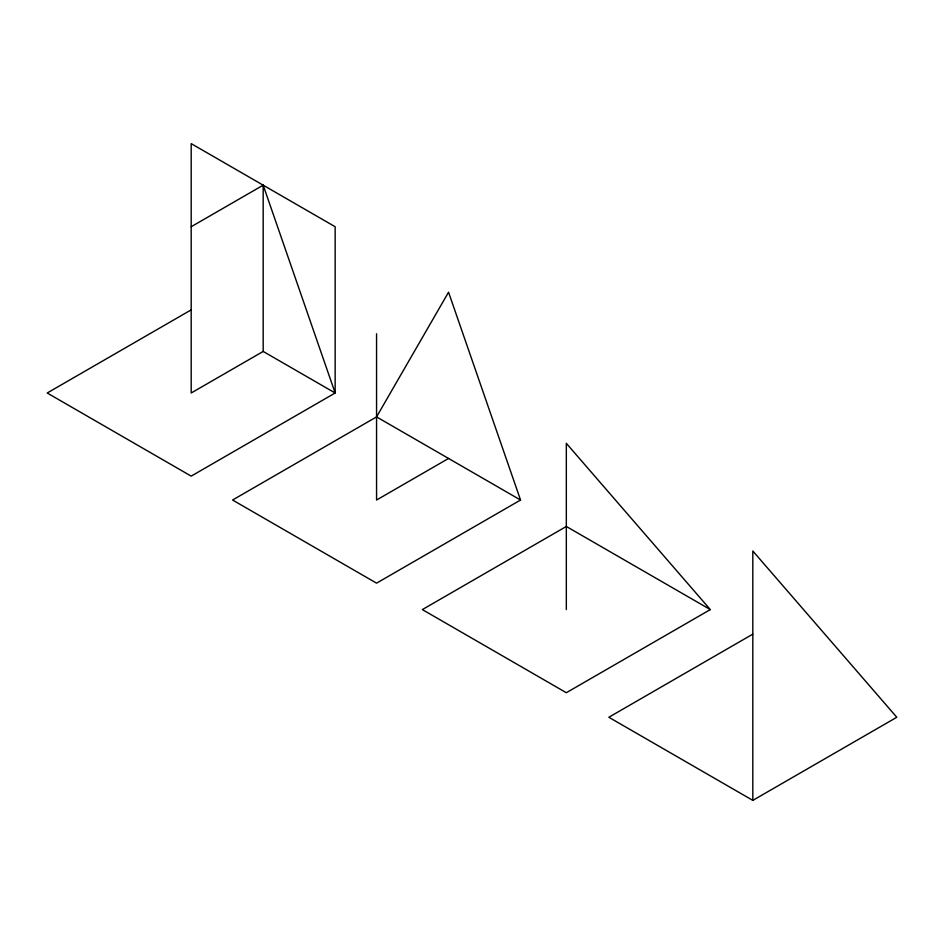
<?xml version="1.0" encoding="UTF-8"?>
<svg xmlns="http://www.w3.org/2000/svg" width="944" height="944" viewBox="0 0 944 944"><rect width="100%" height="100%" fill="white"/><g stroke="black" fill="none" stroke-linecap="round" stroke-linejoin="round"><path stroke-width="1.42" d="M376.562 416.894L448.553 292.203L520.545 500.025L376.562 583.156L232.578 500.025L376.562 416.894L520.545 500.025M191.184 226.737L263.175 185.177L335.155 392.999L191.184 476.13L47.2 392.999L191.184 309.868M263.175 351.439L191.184 392.999L191.184 143.618L335.155 226.737L335.155 392.999L263.175 351.439L263.175 185.177M448.553 458.465L376.562 500.025L376.562 333.775M710.313 609.588L566.329 692.719L422.346 609.588L566.329 526.457L710.313 609.588L566.329 443.338L566.329 609.588M752.816 634.132L608.845 717.263L752.816 800.382L896.8 717.263L752.816 551.001L752.816 800.382"/></g></svg>
